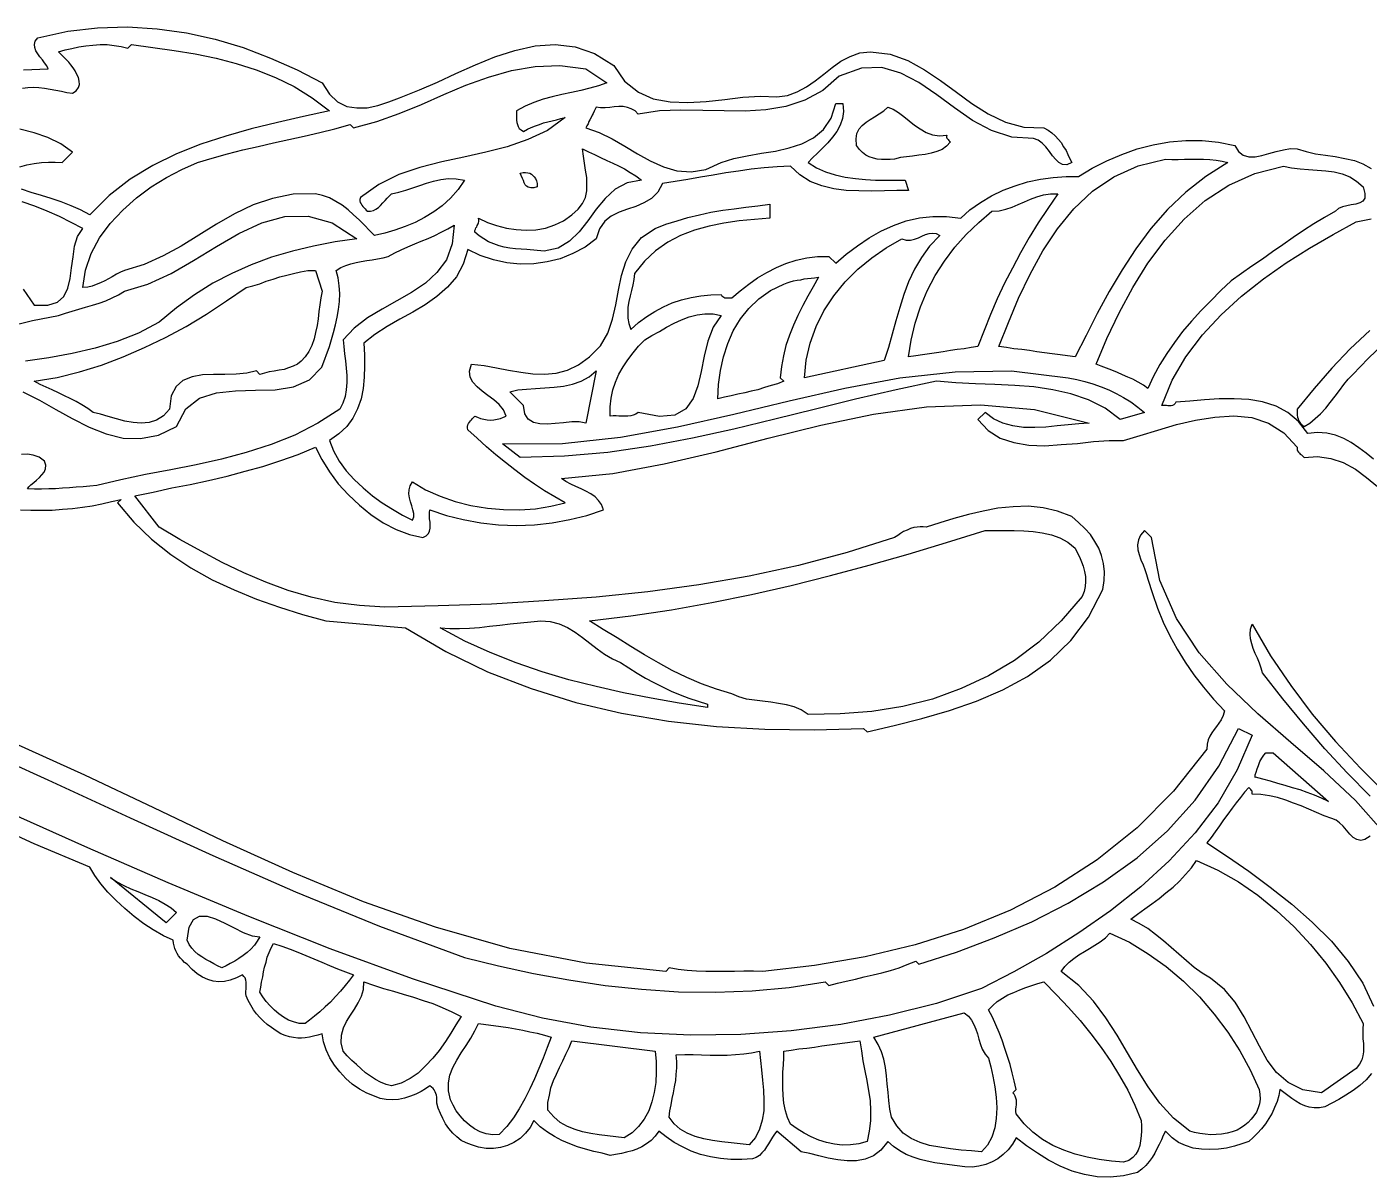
# Model space of a CAD drawing. Extents: x 0.1 to 18.9, y 0.1 to 12.9.
# Drawn here: x 10.81 to 16.11, y 0.16 to 4.7 of the extents above; entities that cross this region are included whole.
import ezdxf

# ---------------------------------------------------------------- set-up
doc = ezdxf.new("R2010")
doc.units = 0
doc.layers.add('1', color=7, linetype='Continuous')

msp = doc.modelspace()

# ---------------------------------------------------------------- linework, layer by layer
for points in [[(10.793, 4.531), (10.89, 4.534), (10.884, 4.546), (10.876, 4.558), (10.867, 4.57), (10.857, 4.582), (10.849, 4.593), (10.841, 4.605), (10.837, 4.618), (10.836, 4.63), (10.839, 4.643), (10.849, 4.657), (10.967, 4.683), (11.085, 4.696), (11.203, 4.7), (11.32, 4.692), (11.436, 4.676), (11.549, 4.651), (11.66, 4.618), (11.768, 4.577), (11.873, 4.531), (11.972, 4.479), (12, 4.434), (12.032, 4.404), (12.069, 4.386), (12.108, 4.38), (12.149, 4.381), (12.192, 4.39), (12.235, 4.404), (12.277, 4.42), (12.317, 4.436), (12.356, 4.452), (12.427, 4.482), (12.5, 4.516), (12.577, 4.55), (12.654, 4.582), (12.733, 4.607), (12.812, 4.625), (12.892, 4.63), (12.97, 4.621), (13.047, 4.595), (13.123, 4.547), (13.166, 4.485), (13.22, 4.442), (13.279, 4.416), (13.346, 4.404), (13.416, 4.401), (13.488, 4.405), (13.561, 4.413), (13.633, 4.422), (13.702, 4.426), (13.767, 4.424), (13.809, 4.429), (13.847, 4.443), (13.884, 4.463), (13.918, 4.487), (13.952, 4.513), (13.985, 4.54), (14.019, 4.564), (14.056, 4.583), (14.095, 4.597), (14.136, 4.602), (14.214, 4.592), (14.284, 4.567), (14.35, 4.531), (14.413, 4.488), (14.476, 4.442), (14.537, 4.398), (14.601, 4.357), (14.669, 4.324), (14.742, 4.304), (14.821, 4.301), (14.838, 4.292), (14.853, 4.282), (14.866, 4.27), (14.879, 4.256), (14.889, 4.243), (14.899, 4.227), (14.909, 4.212), (14.916, 4.196), (14.924, 4.179), (14.931, 4.164), (14.912, 4.156), (14.895, 4.157), (14.88, 4.164), (14.868, 4.176), (14.855, 4.191), (14.843, 4.208), (14.829, 4.226), (14.815, 4.241), (14.799, 4.253), (14.78, 4.26), (14.694, 4.264), (14.614, 4.291), (14.54, 4.331), (14.468, 4.38), (14.398, 4.432), (14.328, 4.48), (14.256, 4.517), (14.181, 4.539), (14.101, 4.537), (14.013, 4.506), (13.948, 4.449), (13.877, 4.41), (13.803, 4.385), (13.724, 4.372), (13.642, 4.367), (13.559, 4.368), (13.474, 4.37), (13.388, 4.371), (13.303, 4.368), (13.219, 4.356), (13.207, 4.369), (13.192, 4.377), (13.177, 4.382), (13.16, 4.385), (13.143, 4.385), (13.125, 4.384), (13.107, 4.382), (13.089, 4.381), (13.071, 4.381), (13.054, 4.383), (13.05, 4.375), (13.046, 4.367), (13.042, 4.358), (13.038, 4.351), (13.034, 4.342), (13.029, 4.333), (13.025, 4.326), (13.022, 4.317), (13.017, 4.309), (13.013, 4.301), (13.065, 4.283), (13.117, 4.258), (13.167, 4.229), (13.217, 4.199), (13.267, 4.171), (13.319, 4.148), (13.372, 4.132), (13.428, 4.128), (13.486, 4.137), (13.547, 4.164), (13.597, 4.18), (13.65, 4.191), (13.706, 4.201), (13.761, 4.21), (13.815, 4.222), (13.866, 4.238), (13.912, 4.262), (13.951, 4.295), (13.981, 4.339), (14, 4.397), (14.027, 4.397), (14.03, 4.366), (14.026, 4.338), (14.017, 4.312), (14.004, 4.287), (13.987, 4.264), (13.968, 4.242), (13.947, 4.221), (13.927, 4.202), (13.907, 4.183), (13.89, 4.164), (13.923, 4.144), (13.959, 4.128), (13.997, 4.116), (14.036, 4.107), (14.077, 4.101), (14.117, 4.097), (14.157, 4.095), (14.197, 4.095), (14.236, 4.095), (14.273, 4.095), (14.287, 4.054), (14.241, 4.054), (14.192, 4.053), (14.142, 4.052), (14.091, 4.053), (14.041, 4.054), (13.992, 4.061), (13.944, 4.072), (13.899, 4.09), (13.858, 4.116), (13.821, 4.15), (13.768, 4.148), (13.717, 4.144), (13.666, 4.138), (13.615, 4.131), (13.565, 4.124), (13.515, 4.115), (13.465, 4.107), (13.415, 4.097), (13.365, 4.089), (13.315, 4.082), (13.297, 4.047), (13.272, 4.022), (13.242, 4.005), (13.21, 3.991), (13.177, 3.98), (13.144, 3.969), (13.113, 3.953), (13.088, 3.933), (13.067, 3.903), (13.054, 3.863), (13.01, 3.831), (12.962, 3.805), (12.911, 3.785), (12.86, 3.772), (12.807, 3.765), (12.754, 3.764), (12.701, 3.769), (12.648, 3.78), (12.596, 3.797), (12.547, 3.821), (12.529, 3.763), (12.502, 3.714), (12.467, 3.672), (12.425, 3.636), (12.378, 3.603), (12.329, 3.574), (12.278, 3.546), (12.228, 3.517), (12.18, 3.486), (12.136, 3.452), (12.139, 3.406), (12.139, 3.361), (12.137, 3.317), (12.133, 3.273), (12.125, 3.232), (12.111, 3.193), (12.093, 3.156), (12.069, 3.123), (12.038, 3.094), (12, 3.068), (12.017, 3.026), (12.039, 2.986), (12.066, 2.948), (12.098, 2.913), (12.133, 2.88), (12.171, 2.849), (12.209, 2.821), (12.25, 2.796), (12.289, 2.773), (12.328, 2.753), (12.333, 2.766), (12.333, 2.779), (12.33, 2.794), (12.326, 2.809), (12.321, 2.825), (12.316, 2.841), (12.314, 2.857), (12.315, 2.873), (12.319, 2.888), (12.328, 2.904), (12.38, 2.873), (12.437, 2.848), (12.497, 2.827), (12.559, 2.811), (12.624, 2.801), (12.687, 2.795), (12.751, 2.794), (12.814, 2.798), (12.874, 2.808), (12.931, 2.821), (12.89, 2.845), (12.85, 2.869), (12.81, 2.895), (12.772, 2.922), (12.733, 2.951), (12.696, 2.98), (12.658, 3.011), (12.62, 3.042), (12.583, 3.076), (12.547, 3.109), (12.546, 3.117), (12.546, 3.123), (12.547, 3.129), (12.549, 3.135), (12.553, 3.14), (12.557, 3.145), (12.561, 3.149), (12.565, 3.154), (12.571, 3.159), (12.575, 3.164), (12.585, 3.159), (12.597, 3.154), (12.61, 3.151), (12.623, 3.149), (12.636, 3.148), (12.65, 3.149), (12.663, 3.151), (12.676, 3.154), (12.688, 3.159), (12.698, 3.164), (12.687, 3.189), (12.67, 3.21), (12.649, 3.228), (12.626, 3.245), (12.603, 3.262), (12.583, 3.279), (12.566, 3.297), (12.556, 3.318), (12.553, 3.341), (12.561, 3.369), (12.611, 3.363), (12.66, 3.354), (12.708, 3.345), (12.756, 3.337), (12.803, 3.331), (12.85, 3.329), (12.895, 3.333), (12.94, 3.345), (12.984, 3.366), (13.027, 3.397), (13.07, 3.441), (13.099, 3.491), (13.118, 3.546), (13.131, 3.603), (13.142, 3.661), (13.154, 3.719), (13.171, 3.773), (13.196, 3.823), (13.233, 3.868), (13.287, 3.904), (13.329, 3.921), (13.373, 3.935), (13.416, 3.948), (13.461, 3.958), (13.506, 3.968), (13.553, 3.976), (13.599, 3.982), (13.645, 3.988), (13.692, 3.994), (13.739, 4), (13.739, 3.945), (13.678, 3.94), (13.618, 3.934), (13.558, 3.925), (13.499, 3.913), (13.442, 3.898), (13.387, 3.876), (13.336, 3.85), (13.288, 3.816), (13.244, 3.775), (13.205, 3.726), (13.202, 3.703), (13.198, 3.682), (13.193, 3.66), (13.188, 3.638), (13.183, 3.616), (13.179, 3.594), (13.178, 3.572), (13.178, 3.55), (13.183, 3.529), (13.191, 3.506), (13.221, 3.533), (13.253, 3.557), (13.285, 3.577), (13.319, 3.595), (13.354, 3.611), (13.391, 3.623), (13.428, 3.632), (13.467, 3.639), (13.506, 3.642), (13.547, 3.643), (13.55, 3.639), (13.553, 3.636), (13.557, 3.633), (13.561, 3.631), (13.565, 3.63), (13.571, 3.63), (13.577, 3.63), (13.583, 3.63), (13.589, 3.63), (13.622, 3.658), (13.656, 3.685), (13.691, 3.709), (13.727, 3.731), (13.765, 3.75), (13.803, 3.766), (13.843, 3.779), (13.885, 3.788), (13.928, 3.793), (13.972, 3.794), (14, 3.767), (14.041, 3.803), (14.085, 3.836), (14.131, 3.867), (14.178, 3.893), (14.227, 3.916), (14.278, 3.934), (14.33, 3.946), (14.383, 3.952), (14.437, 3.952), (14.493, 3.945), (14.529, 3.978), (14.571, 4.007), (14.614, 4.033), (14.66, 4.055), (14.708, 4.073), (14.757, 4.088), (14.808, 4.099), (14.858, 4.106), (14.909, 4.109), (14.958, 4.109), (15.012, 4.142), (15.07, 4.171), (15.129, 4.196), (15.19, 4.218), (15.253, 4.234), (15.317, 4.246), (15.381, 4.252), (15.446, 4.252), (15.511, 4.245), (15.575, 4.232), (15.589, 4.208), (15.608, 4.193), (15.63, 4.187), (15.655, 4.187), (15.682, 4.192), (15.71, 4.2), (15.738, 4.208), (15.767, 4.215), (15.795, 4.22), (15.821, 4.219), (15.857, 4.208), (15.894, 4.199), (15.933, 4.193), (15.971, 4.188), (16.01, 4.181), (16.047, 4.172), (16.081, 4.159), (16.113, 4.141)], [(14.438, 4.273), (14.437, 4.269), (14.437, 4.265), (14.438, 4.261), (14.44, 4.258), (14.443, 4.255), (14.446, 4.252), (14.449, 4.249), (14.452, 4.246), (14.437, 4.229), (14.419, 4.216), (14.398, 4.208), (14.376, 4.201), (14.353, 4.196), (14.328, 4.193), (14.303, 4.19), (14.279, 4.187), (14.255, 4.184), (14.232, 4.178), (14.214, 4.177), (14.197, 4.177), (14.18, 4.177), (14.163, 4.178), (14.148, 4.182), (14.132, 4.187), (14.118, 4.194), (14.105, 4.204), (14.093, 4.216), (14.082, 4.232), (14.08, 4.258), (14.083, 4.279), (14.092, 4.297), (14.104, 4.311), (14.119, 4.324), (14.135, 4.335), (14.153, 4.345), (14.171, 4.357), (14.189, 4.369), (14.205, 4.383), (14.226, 4.375), (14.247, 4.362), (14.268, 4.346), (14.289, 4.329), (14.31, 4.312), (14.333, 4.297), (14.356, 4.283), (14.381, 4.274), (14.409, 4.27), (14.438, 4.273)], [(10.791, 3.665), (10.835, 3.602), (10.889, 3.601), (10.927, 3.613), (10.952, 3.636), (10.968, 3.668), (10.977, 3.707), (10.982, 3.749), (10.988, 3.792), (10.994, 3.834), (11.006, 3.872), (11.027, 3.904), (10.981, 3.928), (10.934, 3.952), (10.886, 3.973), (10.837, 3.992), (10.787, 4.009)], [(16.109, 1.664), (16.019, 1.756), (15.931, 1.851), (15.846, 1.949), (15.764, 2.048), (15.684, 2.15), (15.679, 2.169), (15.672, 2.189), (15.665, 2.208), (15.656, 2.227), (15.648, 2.246), (15.642, 2.265), (15.637, 2.285), (15.636, 2.303), (15.637, 2.323), (15.643, 2.342), (15.716, 2.218), (15.796, 2.1), (15.881, 1.987), (15.973, 1.879), (16.071, 1.774), (16.171, 1.674)], [(16.109, 1.506), (16.089, 1.493), (16.072, 1.489), (16.057, 1.493), (16.042, 1.501), (16.029, 1.514), (16.016, 1.529), (16.003, 1.545), (15.989, 1.559), (15.975, 1.569), (15.958, 1.575), (15.928, 1.586), (15.898, 1.599), (15.867, 1.612), (15.837, 1.625), (15.807, 1.636), (15.776, 1.648), (15.744, 1.658), (15.712, 1.665), (15.678, 1.67), (15.643, 1.671), (15.644, 1.675), (15.644, 1.679), (15.643, 1.683), (15.641, 1.686), (15.638, 1.69), (15.636, 1.692), (15.632, 1.696), (15.63, 1.698), (15.613, 1.679), (15.597, 1.659), (15.58, 1.637), (15.564, 1.616), (15.547, 1.593), (15.531, 1.57), (15.515, 1.547), (15.498, 1.523), (15.482, 1.501), (15.465, 1.479), (15.546, 1.425), (15.63, 1.367), (15.715, 1.304), (15.8, 1.238), (15.881, 1.166), (15.957, 1.091), (16.023, 1.011), (16.08, 0.925), (16.123, 0.835)], [(16.115, 0.569), (16.094, 0.544), (16.069, 0.522), (16.042, 0.502), (16.014, 0.483), (15.986, 0.467), (15.958, 0.452), (15.931, 0.438), (15.909, 0.434), (15.888, 0.434), (15.869, 0.436), (15.851, 0.442), (15.833, 0.45), (15.816, 0.46), (15.8, 0.471), (15.785, 0.482), (15.768, 0.494), (15.753, 0.506), (15.749, 0.482), (15.742, 0.458), (15.732, 0.435), (15.722, 0.413), (15.71, 0.392), (15.696, 0.371), (15.681, 0.351), (15.665, 0.333), (15.648, 0.316), (15.63, 0.301), (15.603, 0.291), (15.574, 0.282), (15.542, 0.275), (15.51, 0.271), (15.476, 0.269), (15.443, 0.271), (15.411, 0.275), (15.38, 0.285), (15.353, 0.297), (15.328, 0.315), (15.301, 0.342), (15.292, 0.325), (15.285, 0.307), (15.276, 0.289), (15.267, 0.272), (15.259, 0.255), (15.249, 0.238), (15.237, 0.222), (15.224, 0.206), (15.208, 0.191), (15.191, 0.178), (15.136, 0.165), (15.083, 0.16), (15.031, 0.161), (14.982, 0.17), (14.933, 0.184), (14.886, 0.203), (14.839, 0.227), (14.796, 0.254), (14.753, 0.283), (14.712, 0.315), (14.697, 0.29), (14.68, 0.268), (14.661, 0.249), (14.64, 0.232), (14.617, 0.22), (14.592, 0.21), (14.565, 0.203), (14.538, 0.2), (14.509, 0.201), (14.479, 0.205), (14.449, 0.208), (14.419, 0.212), (14.39, 0.217), (14.361, 0.223), (14.333, 0.23), (14.305, 0.239), (14.278, 0.25), (14.252, 0.264), (14.228, 0.281), (14.205, 0.301), (14.178, 0.267), (14.148, 0.244), (14.116, 0.231), (14.081, 0.224), (14.045, 0.224), (14.007, 0.228), (13.97, 0.235), (13.933, 0.244), (13.897, 0.253), (13.863, 0.26), (13.767, 0.342), (13.758, 0.33), (13.75, 0.318), (13.742, 0.305), (13.734, 0.292), (13.726, 0.279), (13.718, 0.267), (13.708, 0.256), (13.698, 0.246), (13.685, 0.238), (13.671, 0.232), (13.628, 0.229), (13.585, 0.23), (13.544, 0.233), (13.505, 0.24), (13.466, 0.25), (13.429, 0.263), (13.394, 0.279), (13.361, 0.297), (13.33, 0.319), (13.301, 0.342), (13.286, 0.322), (13.27, 0.305), (13.252, 0.291), (13.234, 0.28), (13.214, 0.271), (13.195, 0.264), (13.173, 0.258), (13.153, 0.253), (13.13, 0.25), (13.109, 0.246), (13.077, 0.254), (13.044, 0.261), (13.011, 0.27), (12.98, 0.28), (12.949, 0.291), (12.918, 0.304), (12.889, 0.32), (12.861, 0.338), (12.833, 0.359), (12.808, 0.383), (12.793, 0.356), (12.774, 0.333), (12.753, 0.313), (12.729, 0.297), (12.703, 0.285), (12.676, 0.277), (12.648, 0.273), (12.619, 0.273), (12.589, 0.278), (12.561, 0.287), (12.54, 0.295), (12.521, 0.305), (12.503, 0.319), (12.487, 0.334), (12.472, 0.352), (12.459, 0.371), (12.448, 0.391), (12.439, 0.411), (12.43, 0.432), (12.424, 0.452), (12.425, 0.46), (12.425, 0.468), (12.424, 0.476), (12.423, 0.483), (12.421, 0.49), (12.418, 0.497), (12.414, 0.504), (12.41, 0.51), (12.404, 0.515), (12.397, 0.52), (12.38, 0.509), (12.362, 0.498), (12.341, 0.488), (12.32, 0.479), (12.297, 0.472), (12.273, 0.467), (12.25, 0.465), (12.225, 0.466), (12.201, 0.47), (12.178, 0.479), (12.148, 0.491), (12.119, 0.507), (12.09, 0.527), (12.065, 0.549), (12.041, 0.575), (12.02, 0.602), (12.002, 0.631), (11.988, 0.662), (11.977, 0.694), (11.972, 0.726), (11.954, 0.72), (11.937, 0.716), (11.921, 0.713), (11.905, 0.71), (11.89, 0.709), (11.875, 0.709), (11.858, 0.711), (11.843, 0.714), (11.826, 0.719), (11.808, 0.726), (11.79, 0.738), (11.772, 0.75), (11.755, 0.762), (11.74, 0.776), (11.726, 0.79), (11.713, 0.805), (11.7, 0.821), (11.69, 0.839), (11.679, 0.857), (11.671, 0.876), (11.67, 0.885), (11.67, 0.893), (11.671, 0.903), (11.672, 0.911), (11.672, 0.921), (11.672, 0.929), (11.67, 0.938), (11.667, 0.946), (11.663, 0.952), (11.657, 0.958), (11.633, 0.946), (11.609, 0.937), (11.586, 0.932), (11.564, 0.931), (11.541, 0.934), (11.52, 0.94), (11.499, 0.949), (11.478, 0.963), (11.458, 0.979), (11.438, 1), (11.428, 1.007), (11.42, 1.016), (11.412, 1.024), (11.405, 1.034), (11.399, 1.043), (11.394, 1.053), (11.39, 1.063), (11.387, 1.073), (11.385, 1.084), (11.383, 1.095), (11.345, 1.113), (11.305, 1.136), (11.267, 1.16), (11.229, 1.189), (11.192, 1.22), (11.158, 1.252), (11.126, 1.285), (11.098, 1.318), (11.074, 1.351), (11.054, 1.383), (10.834, 1.476), (10.616, 1.576)]]:
    msp.add_lwpolyline(points)
at = {"layer": '1'}
for points in [[(11.205, 4.616), (11.219, 4.63), (11.303, 4.619), (11.387, 4.607), (11.47, 4.594), (11.553, 4.577), (11.632, 4.556), (11.711, 4.531), (11.787, 4.5), (11.861, 4.464), (11.932, 4.42), (12, 4.369), (11.898, 4.346), (11.795, 4.322), (11.692, 4.297), (11.591, 4.269), (11.493, 4.237), (11.396, 4.199), (11.303, 4.153), (11.214, 4.099), (11.131, 4.035), (11.054, 3.958), (11.017, 3.978), (10.98, 3.994), (10.941, 4.009), (10.902, 4.022), (10.863, 4.034), (10.823, 4.046), (10.784, 4.059)], [(10.788, 4.458), (10.809, 4.461), (10.831, 4.462), (10.853, 4.461), (10.875, 4.458), (10.898, 4.454), (10.92, 4.45), (10.942, 4.446), (10.964, 4.441), (10.986, 4.438), (11, 4.448), (11.009, 4.46), (11.013, 4.473), (11.012, 4.486), (11.009, 4.5), (11.003, 4.512), (10.996, 4.526), (10.988, 4.538), (10.979, 4.55), (10.972, 4.561), (10.931, 4.602), (10.957, 4.609), (10.983, 4.615), (11.011, 4.621), (11.038, 4.625), (11.066, 4.628), (11.095, 4.63), (11.123, 4.63), (11.151, 4.627), (11.178, 4.623), (11.205, 4.616)], [(13.095, 4.479), (13.063, 4.467), (13.029, 4.458), (12.993, 4.449), (12.956, 4.441), (12.918, 4.433), (12.88, 4.424), (12.844, 4.414), (12.808, 4.402), (12.773, 4.387), (12.739, 4.369), (12.739, 4.36), (12.739, 4.351), (12.739, 4.341), (12.739, 4.332), (12.74, 4.323), (12.743, 4.315), (12.746, 4.307), (12.75, 4.299), (12.757, 4.293), (12.767, 4.287), (12.782, 4.296), (12.797, 4.303), (12.814, 4.309), (12.83, 4.315), (12.846, 4.321), (12.863, 4.325), (12.88, 4.329), (12.897, 4.333), (12.914, 4.338), (12.931, 4.342), (12.861, 4.291), (12.784, 4.255), (12.702, 4.226), (12.618, 4.205), (12.531, 4.186), (12.444, 4.167), (12.357, 4.145), (12.274, 4.117), (12.196, 4.078), (12.123, 4.027), (12.121, 4.019), (12.121, 4.013), (12.122, 4.007), (12.125, 4.001), (12.128, 3.996), (12.132, 3.991), (12.136, 3.987), (12.141, 3.982), (12.146, 3.977), (12.15, 3.972), (12.163, 3.972), (12.174, 3.975), (12.184, 3.98), (12.194, 3.987), (12.202, 3.995), (12.211, 4.005), (12.22, 4.014), (12.228, 4.024), (12.237, 4.033), (12.246, 4.041), (12.274, 4.047), (12.302, 4.055), (12.329, 4.065), (12.357, 4.074), (12.384, 4.083), (12.411, 4.091), (12.44, 4.097), (12.47, 4.101), (12.501, 4.1), (12.534, 4.095), (12.508, 4.058), (12.479, 4.024), (12.446, 3.994), (12.412, 3.97), (12.376, 3.947), (12.339, 3.928), (12.299, 3.912), (12.259, 3.898), (12.219, 3.886), (12.178, 3.876), (12.159, 3.896), (12.139, 3.917), (12.118, 3.938), (12.096, 3.958), (12.074, 3.978), (12.05, 3.996), (12.025, 4.011), (12, 4.025), (11.973, 4.035), (11.945, 4.041), (11.857, 4.04), (11.776, 4.023), (11.699, 3.997), (11.626, 3.962), (11.555, 3.921), (11.485, 3.878), (11.415, 3.835), (11.344, 3.796), (11.269, 3.762), (11.191, 3.739), (11.175, 3.732), (11.16, 3.724), (11.143, 3.714), (11.128, 3.706), (11.113, 3.697), (11.096, 3.69), (11.08, 3.683), (11.063, 3.677), (11.046, 3.672), (11.027, 3.671), (11.037, 3.74), (11.059, 3.805), (11.093, 3.867), (11.135, 3.924), (11.184, 3.977), (11.238, 4.025), (11.296, 4.068), (11.357, 4.106), (11.418, 4.137), (11.479, 4.164), (11.538, 4.182), (11.598, 4.199), (11.658, 4.214), (11.719, 4.228), (11.779, 4.242), (11.84, 4.255), (11.901, 4.269), (11.962, 4.283), (12.022, 4.298), (12.082, 4.315), (12.095, 4.301), (12.187, 4.326), (12.276, 4.358), (12.364, 4.394), (12.452, 4.433), (12.539, 4.47), (12.628, 4.502), (12.719, 4.528), (12.813, 4.543), (12.91, 4.547), (13.013, 4.534), (13.095, 4.479)], [(10.778, 4.148), (10.806, 4.155), (10.834, 4.161), (10.863, 4.165), (10.891, 4.166), (10.918, 4.166), (10.945, 4.164), (10.986, 4.205), (10.94, 4.238), (10.889, 4.263), (10.835, 4.282), (10.778, 4.296)], [(13.232, 4.095), (13.176, 4.084), (13.129, 4.059), (13.089, 4.023), (13.054, 3.98), (13.021, 3.934), (12.987, 3.891), (12.948, 3.854), (12.903, 3.827), (12.848, 3.815), (12.78, 3.821), (12.757, 3.822), (12.735, 3.824), (12.713, 3.827), (12.69, 3.831), (12.67, 3.836), (12.649, 3.844), (12.629, 3.852), (12.61, 3.863), (12.592, 3.875), (12.575, 3.89), (12.575, 3.896), (12.577, 3.902), (12.578, 3.907), (12.582, 3.911), (12.584, 3.916), (12.587, 3.922), (12.589, 3.927), (12.59, 3.932), (12.59, 3.938), (12.589, 3.945), (12.624, 3.928), (12.66, 3.916), (12.699, 3.906), (12.738, 3.9), (12.777, 3.898), (12.815, 3.899), (12.853, 3.906), (12.89, 3.918), (12.925, 3.935), (12.958, 3.958), (12.983, 3.98), (13, 4.003), (13.011, 4.027), (13.017, 4.053), (13.017, 4.079), (13.016, 4.106), (13.011, 4.134), (13.007, 4.162), (13.003, 4.19), (13, 4.219), (13.023, 4.207), (13.047, 4.196), (13.071, 4.184), (13.095, 4.173), (13.119, 4.162), (13.142, 4.151), (13.165, 4.139), (13.188, 4.125), (13.21, 4.112), (13.232, 4.095)], [(15.547, 4.164), (15.461, 4.11), (15.381, 4.047), (15.309, 3.979), (15.244, 3.904), (15.184, 3.824), (15.13, 3.741), (15.079, 3.655), (15.031, 3.569), (14.988, 3.482), (14.945, 3.397), (14.915, 3.401), (14.885, 3.405), (14.854, 3.409), (14.824, 3.413), (14.794, 3.417), (14.764, 3.422), (14.734, 3.426), (14.703, 3.429), (14.673, 3.434), (14.643, 3.438), (14.681, 3.533), (14.721, 3.629), (14.767, 3.724), (14.817, 3.816), (14.875, 3.903), (14.94, 3.982), (15.013, 4.051), (15.098, 4.108), (15.193, 4.151), (15.301, 4.178), (15.326, 4.177), (15.351, 4.177), (15.376, 4.178), (15.402, 4.178), (15.428, 4.178), (15.452, 4.178), (15.477, 4.177), (15.501, 4.174), (15.525, 4.17), (15.547, 4.164)], [(16.082, 4.068), (16.089, 4.042), (16.089, 4.024), (16.081, 4.012), (16.069, 4.005), (16.053, 4), (16.035, 3.997), (16.017, 3.994), (16, 3.99), (15.984, 3.983), (15.972, 3.972), (15.929, 3.948), (15.887, 3.922), (15.846, 3.896), (15.805, 3.869), (15.764, 3.84), (15.724, 3.812), (15.684, 3.783), (15.642, 3.755), (15.602, 3.726), (15.561, 3.698), (15.52, 3.659), (15.48, 3.619), (15.441, 3.579), (15.404, 3.539), (15.369, 3.497), (15.337, 3.454), (15.306, 3.411), (15.279, 3.367), (15.254, 3.321), (15.232, 3.273), (15.214, 3.286), (15.193, 3.297), (15.173, 3.309), (15.153, 3.318), (15.132, 3.327), (15.112, 3.336), (15.09, 3.345), (15.069, 3.353), (15.048, 3.361), (15.027, 3.369), (15.07, 3.47), (15.118, 3.571), (15.172, 3.671), (15.232, 3.767), (15.3, 3.858), (15.375, 3.941), (15.458, 4.015), (15.552, 4.075), (15.654, 4.121), (15.767, 4.15), (15.799, 4.143), (15.833, 4.14), (15.866, 4.137), (15.9, 4.135), (15.934, 4.132), (15.967, 4.128), (15.999, 4.12), (16.029, 4.108), (16.056, 4.091), (16.082, 4.068)], [(12.821, 4.082), (12.821, 4.068), (12.807, 4.065), (12.795, 4.065), (12.785, 4.067), (12.779, 4.071), (12.773, 4.077), (12.769, 4.084), (12.766, 4.093), (12.762, 4.102), (12.758, 4.113), (12.753, 4.123), (12.765, 4.125), (12.775, 4.125), (12.784, 4.124), (12.791, 4.122), (12.798, 4.119), (12.804, 4.113), (12.809, 4.108), (12.814, 4.101), (12.818, 4.092), (12.821, 4.082)], [(14.876, 4.041), (14.837, 3.983), (14.799, 3.926), (14.763, 3.868), (14.729, 3.808), (14.697, 3.748), (14.666, 3.688), (14.637, 3.626), (14.61, 3.565), (14.585, 3.501), (14.561, 3.438), (14.534, 3.434), (14.506, 3.429), (14.479, 3.426), (14.452, 3.422), (14.424, 3.417), (14.397, 3.413), (14.369, 3.409), (14.342, 3.405), (14.315, 3.401), (14.287, 3.397), (14.297, 3.464), (14.313, 3.53), (14.334, 3.595), (14.361, 3.658), (14.392, 3.718), (14.429, 3.775), (14.47, 3.83), (14.515, 3.88), (14.564, 3.928), (14.616, 3.972), (14.644, 3.974), (14.671, 3.98), (14.696, 3.988), (14.72, 3.999), (14.745, 4.01), (14.769, 4.02), (14.794, 4.029), (14.82, 4.037), (14.847, 4.041), (14.876, 4.041)], [(10.726, 3.516), (10.828, 3.541), (10.931, 3.561), (10.958, 3.57), (10.984, 3.578), (11.011, 3.586), (11.037, 3.594), (11.065, 3.601), (11.091, 3.61), (11.117, 3.619), (11.142, 3.63), (11.167, 3.642), (11.191, 3.657), (11.284, 3.684), (11.375, 3.726), (11.464, 3.778), (11.554, 3.833), (11.643, 3.884), (11.733, 3.926), (11.824, 3.951), (11.917, 3.953), (12.011, 3.926), (12.109, 3.863)], [(16.122, 2.994), (16.094, 3.017), (16.065, 3.039), (16.035, 3.059), (16.005, 3.075), (15.973, 3.088), (15.938, 3.096), (15.902, 3.099), (15.863, 3.095), (15.827, 3.142), (15.785, 3.178), (15.738, 3.203), (15.685, 3.22), (15.63, 3.229), (15.572, 3.232), (15.513, 3.232), (15.455, 3.228), (15.398, 3.223), (15.342, 3.219), (15.339, 3.213), (15.334, 3.208), (15.329, 3.206), (15.324, 3.204), (15.318, 3.204), (15.311, 3.204), (15.305, 3.205), (15.299, 3.206), (15.293, 3.206), (15.287, 3.205), (15.328, 3.305), (15.382, 3.398), (15.447, 3.485), (15.521, 3.564), (15.601, 3.637), (15.688, 3.705), (15.778, 3.768), (15.87, 3.827), (15.963, 3.88), (16.054, 3.931), (16.113, 3.942)], [(10.79, 3.26), (10.855, 3.226), (10.92, 3.19), (10.985, 3.154), (11.052, 3.12), (11.119, 3.094), (11.186, 3.077), (11.255, 3.075), (11.326, 3.089), (11.397, 3.123), (11.434, 3.193), (11.488, 3.235), (11.555, 3.256), (11.63, 3.264), (11.708, 3.266), (11.786, 3.268), (11.859, 3.279), (11.922, 3.307), (11.97, 3.357), (12, 3.438), (12.008, 3.466), (12.017, 3.494), (12.024, 3.524), (12.031, 3.554), (12.036, 3.585), (12.04, 3.616), (12.041, 3.648), (12.039, 3.678), (12.035, 3.709), (12.027, 3.739), (12.046, 3.75), (12.065, 3.758), (12.085, 3.765), (12.106, 3.77), (12.126, 3.774), (12.148, 3.778), (12.169, 3.781), (12.19, 3.785), (12.212, 3.789), (12.232, 3.794), (12.258, 3.808), (12.284, 3.82), (12.31, 3.832), (12.337, 3.843), (12.363, 3.854), (12.39, 3.865), (12.416, 3.877), (12.442, 3.89), (12.468, 3.903), (12.493, 3.917), (12.485, 3.843), (12.462, 3.781), (12.425, 3.731), (12.379, 3.689), (12.325, 3.652), (12.267, 3.619), (12.208, 3.586), (12.15, 3.551), (12.098, 3.511), (12.054, 3.465), (12.057, 3.439), (12.06, 3.41), (12.064, 3.382), (12.066, 3.353), (12.069, 3.324), (12.069, 3.296), (12.067, 3.267), (12.062, 3.241), (12.053, 3.215), (12.041, 3.191), (11.955, 3.136), (11.864, 3.089), (11.77, 3.052), (11.672, 3.02), (11.574, 2.994), (11.474, 2.972), (11.374, 2.952), (11.274, 2.933), (11.177, 2.912), (11.082, 2.89), (11.055, 2.887), (11.028, 2.885), (11.001, 2.883), (10.974, 2.88), (10.946, 2.879), (10.919, 2.877), (10.892, 2.876), (10.864, 2.875), (10.836, 2.875), (10.808, 2.876), (10.814, 2.885), (10.822, 2.893), (10.833, 2.902), (10.844, 2.911), (10.855, 2.921), (10.865, 2.932), (10.874, 2.943), (10.879, 2.956), (10.88, 2.97), (10.876, 2.986), (10.854, 3.001), (10.831, 3.01), (10.808, 3.013), (10.784, 3.012)], [(14.41, 3.876), (14.37, 3.834), (14.338, 3.79), (14.31, 3.743), (14.287, 3.694), (14.268, 3.643), (14.252, 3.592), (14.237, 3.54), (14.222, 3.487), (14.208, 3.434), (14.191, 3.383), (13.876, 3.315), (13.882, 3.384), (13.898, 3.452), (13.922, 3.517), (13.953, 3.579), (13.992, 3.638), (14.036, 3.693), (14.087, 3.744), (14.142, 3.789), (14.199, 3.828), (14.26, 3.863), (14.278, 3.858), (14.295, 3.858), (14.31, 3.862), (14.326, 3.867), (14.339, 3.874), (14.354, 3.88), (14.368, 3.885), (14.381, 3.886), (14.396, 3.884), (14.41, 3.876)], [(12.109, 3.863), (12.023, 3.851), (11.937, 3.835), (11.854, 3.815), (11.772, 3.791), (11.692, 3.761), (11.615, 3.727), (11.54, 3.688), (11.467, 3.642), (11.396, 3.591), (11.328, 3.534), (11.247, 3.491), (11.162, 3.458), (11.075, 3.432), (10.984, 3.411), (10.892, 3.394), (10.8, 3.38)], [(11.972, 3.657), (11.967, 3.63), (11.963, 3.603), (11.959, 3.576), (11.956, 3.548), (11.952, 3.521), (11.946, 3.494), (11.94, 3.469), (11.931, 3.443), (11.919, 3.419), (11.904, 3.397), (11.889, 3.381), (11.874, 3.369), (11.857, 3.361), (11.839, 3.354), (11.821, 3.348), (11.802, 3.345), (11.782, 3.341), (11.763, 3.338), (11.744, 3.333), (11.726, 3.328), (11.712, 3.342), (11.674, 3.333), (11.632, 3.329), (11.587, 3.328), (11.542, 3.328), (11.499, 3.326), (11.458, 3.319), (11.422, 3.304), (11.395, 3.28), (11.376, 3.244), (11.369, 3.191), (11.345, 3.165), (11.318, 3.148), (11.288, 3.138), (11.257, 3.136), (11.225, 3.138), (11.192, 3.144), (11.16, 3.153), (11.127, 3.162), (11.096, 3.171), (11.068, 3.178), (11.046, 3.194), (11.023, 3.208), (11, 3.221), (10.977, 3.233), (10.954, 3.244), (10.93, 3.255), (10.906, 3.267), (10.882, 3.278), (10.858, 3.289), (10.835, 3.301), (10.925, 3.316), (11.013, 3.338), (11.1, 3.365), (11.186, 3.397), (11.27, 3.434), (11.353, 3.474), (11.435, 3.518), (11.515, 3.566), (11.594, 3.618), (11.671, 3.671), (11.698, 3.678), (11.725, 3.686), (11.751, 3.696), (11.778, 3.704), (11.804, 3.713), (11.832, 3.72), (11.859, 3.727), (11.886, 3.733), (11.915, 3.738), (11.945, 3.739), (11.972, 3.657)], [(13.931, 3.712), (13.91, 3.674), (13.889, 3.637), (13.869, 3.6), (13.85, 3.561), (13.833, 3.523), (13.817, 3.483), (13.803, 3.443), (13.793, 3.402), (13.785, 3.359), (13.78, 3.315), (13.794, 3.301), (13.769, 3.291), (13.744, 3.284), (13.718, 3.276), (13.692, 3.268), (13.666, 3.262), (13.64, 3.255), (13.613, 3.25), (13.587, 3.244), (13.56, 3.238), (13.534, 3.232), (13.537, 3.288), (13.544, 3.344), (13.556, 3.398), (13.573, 3.45), (13.595, 3.5), (13.623, 3.547), (13.656, 3.589), (13.696, 3.627), (13.742, 3.659), (13.794, 3.684), (13.807, 3.69), (13.82, 3.694), (13.833, 3.697), (13.847, 3.7), (13.861, 3.702), (13.875, 3.705), (13.888, 3.707), (13.903, 3.708), (13.916, 3.71), (13.931, 3.712)], [(13.547, 3.561), (13.515, 3.515), (13.494, 3.459), (13.48, 3.4), (13.468, 3.34), (13.455, 3.283), (13.436, 3.233), (13.407, 3.193), (13.364, 3.168), (13.303, 3.162), (13.219, 3.178), (13.21, 3.172), (13.2, 3.167), (13.19, 3.165), (13.178, 3.163), (13.167, 3.163), (13.155, 3.163), (13.143, 3.164), (13.132, 3.165), (13.12, 3.165), (13.109, 3.164), (13.109, 3.2), (13.113, 3.234), (13.119, 3.267), (13.13, 3.298), (13.143, 3.329), (13.16, 3.358), (13.178, 3.386), (13.199, 3.413), (13.221, 3.44), (13.246, 3.465), (13.273, 3.482), (13.303, 3.498), (13.331, 3.515), (13.361, 3.53), (13.391, 3.544), (13.421, 3.555), (13.452, 3.564), (13.483, 3.568), (13.515, 3.567), (13.547, 3.561)], [(16.108, 3.502), (16.031, 3.429), (15.958, 3.353), (15.888, 3.273), (15.821, 3.191), (15.821, 3.183), (15.821, 3.175), (15.821, 3.167), (15.822, 3.16), (15.825, 3.153), (15.827, 3.146), (15.832, 3.139), (15.836, 3.133), (15.842, 3.128), (15.849, 3.123), (15.871, 3.136), (15.892, 3.154), (15.913, 3.173), (15.934, 3.195), (15.952, 3.218), (15.971, 3.242), (15.989, 3.265), (16.006, 3.288), (16.023, 3.309), (16.041, 3.328), (16.101, 3.391), (16.165, 3.451)], [(15.219, 3.178), (15.123, 3.15), (15.063, 3.195), (14.998, 3.228), (14.928, 3.252), (14.857, 3.268), (14.782, 3.279), (14.706, 3.285), (14.628, 3.288), (14.551, 3.291), (14.473, 3.295), (14.397, 3.301), (14.238, 3.268), (14.078, 3.231), (13.919, 3.191), (13.759, 3.151), (13.597, 3.112), (13.434, 3.076), (13.268, 3.045), (13.1, 3.02), (12.928, 3.005), (12.753, 3), (12.684, 3.054), (12.92, 3.056), (13.15, 3.08), (13.375, 3.121), (13.597, 3.171), (13.816, 3.224), (14.035, 3.274), (14.253, 3.315), (14.471, 3.339), (14.693, 3.342), (14.917, 3.315), (14.951, 3.308), (14.983, 3.3), (15.015, 3.291), (15.047, 3.279), (15.077, 3.267), (15.107, 3.253), (15.136, 3.237), (15.165, 3.22), (15.192, 3.199), (15.219, 3.178)], [(13.013, 3.136), (12.987, 3.141), (12.957, 3.141), (12.924, 3.137), (12.892, 3.134), (12.861, 3.132), (12.831, 3.133), (12.806, 3.139), (12.785, 3.152), (12.772, 3.173), (12.767, 3.205), (12.712, 3.26), (12.744, 3.267), (12.778, 3.27), (12.814, 3.273), (12.851, 3.275), (12.888, 3.278), (12.925, 3.282), (12.96, 3.29), (12.994, 3.302), (13.026, 3.319), (13.054, 3.342), (13.013, 3.136)], [(10.78, 2.794), (10.822, 2.792), (10.864, 2.792), (10.905, 2.793), (10.946, 2.796), (10.986, 2.799), (11.025, 2.804), (11.064, 2.809), (11.102, 2.817), (11.14, 2.826), (11.178, 2.835), (11.164, 2.821), (11.228, 2.745), (11.298, 2.678), (11.374, 2.618), (11.453, 2.565), (11.537, 2.518), (11.624, 2.478), (11.713, 2.441), (11.803, 2.41), (11.894, 2.381), (11.986, 2.356), (12.301, 2.328), (12.46, 2.234), (12.625, 2.154), (12.797, 2.088), (12.973, 2.033), (13.154, 1.991), (13.339, 1.96), (13.528, 1.939), (13.72, 1.928), (13.914, 1.925), (14.109, 1.931), (14.123, 1.917), (14.23, 1.943), (14.339, 1.97), (14.448, 2.002), (14.555, 2.038), (14.659, 2.083), (14.756, 2.136), (14.847, 2.201), (14.928, 2.278), (14.998, 2.37), (15.054, 2.479), (15.059, 2.515), (15.06, 2.549), (15.056, 2.582), (15.049, 2.613), (15.038, 2.642), (15.023, 2.669), (15.005, 2.696), (14.983, 2.72), (14.958, 2.744), (14.931, 2.767), (14.875, 2.789), (14.818, 2.802), (14.759, 2.808), (14.7, 2.806), (14.64, 2.8), (14.581, 2.789), (14.523, 2.775), (14.465, 2.76), (14.41, 2.743), (14.356, 2.726), (14.345, 2.727), (14.333, 2.727), (14.321, 2.726), (14.308, 2.724), (14.294, 2.72), (14.281, 2.714), (14.267, 2.708), (14.255, 2.701), (14.244, 2.693), (14.232, 2.684), (14.044, 2.625), (13.852, 2.574), (13.657, 2.532), (13.459, 2.498), (13.258, 2.47), (13.053, 2.449), (12.848, 2.434), (12.64, 2.422), (12.43, 2.415), (12.219, 2.41), (12.119, 2.416), (12.022, 2.428), (11.928, 2.449), (11.838, 2.476), (11.749, 2.508), (11.662, 2.545), (11.577, 2.586), (11.494, 2.63), (11.41, 2.677), (11.328, 2.726), (11.232, 2.849), (11.305, 2.864), (11.378, 2.88), (11.451, 2.894), (11.523, 2.91), (11.596, 2.927), (11.667, 2.946), (11.738, 2.965), (11.809, 2.988), (11.877, 3.012), (11.945, 3.041), (11.97, 2.992), (12, 2.944), (12.035, 2.897), (12.075, 2.853), (12.119, 2.812), (12.164, 2.775), (12.213, 2.743), (12.264, 2.716), (12.316, 2.696), (12.369, 2.684), (12.382, 2.691), (12.391, 2.7), (12.396, 2.71), (12.398, 2.721), (12.398, 2.732), (12.398, 2.745), (12.396, 2.758), (12.395, 2.77), (12.395, 2.783), (12.397, 2.794), (12.462, 2.772), (12.529, 2.755), (12.598, 2.743), (12.668, 2.735), (12.739, 2.732), (12.81, 2.735), (12.88, 2.743), (12.95, 2.755), (13.017, 2.772), (13.082, 2.794), (13.074, 2.815), (13.063, 2.831), (13.049, 2.845), (13.032, 2.857), (13.013, 2.867), (12.994, 2.876), (12.973, 2.886), (12.953, 2.895), (12.934, 2.905), (12.917, 2.917), (13.119, 2.937), (13.322, 2.975), (13.527, 3.023), (13.732, 3.077), (13.94, 3.128), (14.148, 3.171), (14.358, 3.2), (14.571, 3.208), (14.784, 3.19), (15, 3.136), (14.959, 3.133), (14.917, 3.129), (14.874, 3.125), (14.829, 3.12), (14.785, 3.119), (14.741, 3.119), (14.698, 3.125), (14.659, 3.136), (14.622, 3.153), (14.589, 3.178), (14.561, 3.15), (14.601, 3.107), (14.649, 3.077), (14.703, 3.059), (14.762, 3.049), (14.825, 3.047), (14.889, 3.051), (14.954, 3.056), (15.017, 3.063), (15.079, 3.067), (15.136, 3.068), (15.201, 3.087), (15.271, 3.108), (15.345, 3.13), (15.42, 3.148), (15.496, 3.16), (15.571, 3.165), (15.642, 3.158), (15.708, 3.136), (15.769, 3.098), (15.821, 3.041), (15.821, 3.035), (15.821, 3.03), (15.823, 3.026), (15.827, 3.022), (15.83, 3.017), (15.833, 3.014), (15.838, 3.011), (15.842, 3.007), (15.845, 3.004), (15.849, 3), (15.902, 3.004), (15.954, 2.997), (16.003, 2.98), (16.051, 2.954), (16.095, 2.922), (16.138, 2.886)], [(16.164, 1.52), (16.051, 1.646), (15.926, 1.763), (15.796, 1.876), (15.666, 1.989), (15.544, 2.106), (15.434, 2.23), (15.345, 2.365), (15.279, 2.515), (15.246, 2.684), (15.219, 2.712), (15.203, 2.694), (15.195, 2.675), (15.191, 2.656), (15.192, 2.636), (15.197, 2.617), (15.204, 2.597), (15.213, 2.577), (15.22, 2.558), (15.227, 2.539), (15.232, 2.52), (15.25, 2.463), (15.27, 2.406), (15.292, 2.351), (15.319, 2.297), (15.347, 2.244), (15.379, 2.193), (15.413, 2.143), (15.451, 2.094), (15.491, 2.046), (15.534, 2), (15.529, 1.982), (15.521, 1.965), (15.512, 1.952), (15.503, 1.939), (15.494, 1.927), (15.484, 1.914), (15.476, 1.901), (15.47, 1.886), (15.466, 1.869), (15.465, 1.849), (15.333, 1.684), (15.189, 1.539), (15.032, 1.413), (14.865, 1.304), (14.689, 1.214), (14.504, 1.137), (14.313, 1.077), (14.116, 1.029), (13.916, 0.995), (13.712, 0.972), (13.675, 0.973), (13.637, 0.973), (13.6, 0.972), (13.561, 0.971), (13.523, 0.971), (13.486, 0.971), (13.449, 0.973), (13.413, 0.976), (13.377, 0.98), (13.342, 0.986), (13.328, 0.972), (13.014, 1.004), (12.712, 1.063), (12.419, 1.146), (12.135, 1.247), (11.856, 1.363), (11.58, 1.488), (11.307, 1.617), (11.034, 1.746), (10.758, 1.871)], [(14.945, 2.643), (14.953, 2.626), (14.962, 2.608), (14.97, 2.589), (14.976, 2.571), (14.982, 2.551), (14.985, 2.531), (14.986, 2.511), (14.984, 2.491), (14.98, 2.471), (14.972, 2.452), (14.89, 2.356), (14.801, 2.272), (14.705, 2.199), (14.602, 2.138), (14.494, 2.088), (14.381, 2.047), (14.264, 2.018), (14.142, 1.998), (14.017, 1.988), (13.89, 1.986), (13.863, 2.004), (13.835, 2.016), (13.805, 2.024), (13.774, 2.03), (13.743, 2.035), (13.71, 2.038), (13.678, 2.042), (13.647, 2.047), (13.617, 2.056), (13.589, 2.068), (13.528, 2.086), (13.469, 2.107), (13.411, 2.132), (13.354, 2.16), (13.299, 2.19), (13.244, 2.222), (13.19, 2.255), (13.136, 2.288), (13.081, 2.322), (13.027, 2.356), (13.19, 2.375), (13.351, 2.399), (13.51, 2.428), (13.667, 2.46), (13.824, 2.495), (13.979, 2.534), (14.132, 2.575), (14.285, 2.619), (14.437, 2.665), (14.589, 2.712), (14.627, 2.712), (14.666, 2.712), (14.704, 2.712), (14.742, 2.711), (14.779, 2.708), (14.815, 2.703), (14.851, 2.695), (14.884, 2.683), (14.916, 2.666), (14.945, 2.643)], [(13.15, 2.191), (13.183, 2.17), (13.215, 2.149), (13.248, 2.13), (13.281, 2.112), (13.315, 2.095), (13.35, 2.078), (13.385, 2.064), (13.42, 2.05), (13.456, 2.038), (13.493, 2.027), (13.493, 2.013), (13.381, 2.031), (13.271, 2.05), (13.161, 2.071), (13.053, 2.096), (12.946, 2.123), (12.84, 2.154), (12.737, 2.19), (12.635, 2.231), (12.535, 2.276), (12.438, 2.328), (12.476, 2.326), (12.514, 2.326), (12.553, 2.327), (12.593, 2.33), (12.633, 2.334), (12.673, 2.339), (12.714, 2.344), (12.755, 2.348), (12.795, 2.352), (12.835, 2.356), (12.872, 2.353), (12.907, 2.344), (12.94, 2.329), (12.97, 2.311), (13, 2.29), (13.029, 2.267), (13.058, 2.245), (13.087, 2.224), (13.118, 2.206), (13.15, 2.191)], [(10.563, 1.875), (10.889, 1.728), (11.214, 1.578), (11.54, 1.43), (11.867, 1.286), (12.198, 1.15), (12.534, 1.027), (12.668, 0.994), (12.806, 0.964), (12.946, 0.939), (13.089, 0.917), (13.233, 0.902), (13.379, 0.892), (13.524, 0.89), (13.67, 0.895), (13.815, 0.909), (13.958, 0.931), (13.972, 0.917), (14.006, 0.926), (14.041, 0.934), (14.077, 0.942), (14.112, 0.95), (14.147, 0.958), (14.181, 0.966), (14.215, 0.976), (14.25, 0.986), (14.282, 0.999), (14.315, 1.013), (14.328, 1), (14.476, 1.048), (14.625, 1.104), (14.773, 1.168), (14.917, 1.242), (15.057, 1.325), (15.189, 1.42), (15.309, 1.527), (15.418, 1.648), (15.512, 1.782), (15.589, 1.931), (15.643, 1.904), (15.584, 1.767), (15.509, 1.638), (15.418, 1.519), (15.316, 1.409), (15.204, 1.306), (15.084, 1.211), (14.959, 1.124), (14.831, 1.043), (14.702, 0.97), (14.575, 0.904), (14.397, 0.846), (14.211, 0.799), (14.019, 0.762), (13.824, 0.738), (13.625, 0.723), (13.427, 0.72), (13.229, 0.73), (13.033, 0.752), (12.842, 0.787), (12.657, 0.835), (12.328, 0.943), (12.003, 1.061), (11.682, 1.189), (11.364, 1.322), (11.047, 1.46), (10.732, 1.601)], [(15.945, 1.643), (15.917, 1.656), (15.889, 1.667), (15.861, 1.678), (15.833, 1.688), (15.803, 1.697), (15.774, 1.706), (15.745, 1.714), (15.716, 1.723), (15.686, 1.731), (15.657, 1.739), (15.655, 1.737), (15.655, 1.74), (15.656, 1.748), (15.659, 1.758), (15.663, 1.772), (15.668, 1.785), (15.674, 1.8), (15.682, 1.814), (15.69, 1.826), (15.698, 1.835), (15.726, 1.835), (15.945, 1.643)], [(16.082, 0.767), (16.08, 0.744), (16.08, 0.725), (16.081, 0.706), (16.083, 0.688), (16.083, 0.671), (16.083, 0.654), (16.081, 0.639), (16.076, 0.623), (16.067, 0.606), (16.054, 0.589), (15.917, 0.493), (15.844, 0.505), (15.786, 0.534), (15.74, 0.573), (15.703, 0.622), (15.672, 0.677), (15.642, 0.735), (15.612, 0.793), (15.577, 0.85), (15.534, 0.901), (15.479, 0.945), (15.446, 0.965), (15.415, 0.988), (15.384, 1.014), (15.354, 1.04), (15.324, 1.066), (15.293, 1.093), (15.262, 1.118), (15.231, 1.141), (15.198, 1.161), (15.164, 1.178), (15.191, 1.198), (15.22, 1.219), (15.248, 1.239), (15.276, 1.26), (15.303, 1.282), (15.331, 1.304), (15.357, 1.328), (15.38, 1.354), (15.404, 1.381), (15.424, 1.41), (15.508, 1.372), (15.589, 1.326), (15.666, 1.273), (15.74, 1.213), (15.809, 1.148), (15.874, 1.078), (15.934, 1.005), (15.989, 0.928), (16.038, 0.848), (16.082, 0.767)], [(11.397, 1.205), (11.356, 1.164), (11.136, 1.342), (11.161, 1.326), (11.188, 1.311), (11.216, 1.298), (11.244, 1.287), (11.272, 1.276), (11.3, 1.264), (11.327, 1.252), (11.352, 1.238), (11.375, 1.223), (11.397, 1.205)], [(11.726, 1.109), (11.715, 1.091), (11.704, 1.075), (11.69, 1.06), (11.676, 1.047), (11.66, 1.035), (11.643, 1.023), (11.627, 1.012), (11.609, 1.003), (11.592, 0.994), (11.575, 0.986), (11.559, 0.994), (11.544, 1.002), (11.528, 1.011), (11.512, 1.019), (11.497, 1.029), (11.482, 1.039), (11.469, 1.051), (11.457, 1.064), (11.446, 1.078), (11.438, 1.095), (11.446, 1.147), (11.464, 1.177), (11.488, 1.19), (11.517, 1.19), (11.551, 1.179), (11.587, 1.163), (11.624, 1.144), (11.66, 1.126), (11.695, 1.113), (11.726, 1.109)], [(15.671, 0.506), (15.674, 0.487), (15.675, 0.468), (15.672, 0.45), (15.667, 0.433), (15.66, 0.416), (15.65, 0.402), (15.64, 0.389), (15.628, 0.376), (15.615, 0.365), (15.602, 0.356), (15.584, 0.346), (15.565, 0.339), (15.545, 0.333), (15.523, 0.33), (15.502, 0.328), (15.48, 0.327), (15.458, 0.329), (15.437, 0.332), (15.416, 0.336), (15.397, 0.342), (15.333, 0.393), (15.279, 0.452), (15.233, 0.516), (15.191, 0.583), (15.151, 0.651), (15.11, 0.72), (15.066, 0.789), (15.017, 0.854), (14.959, 0.916), (14.89, 0.972), (14.904, 0.992), (14.921, 1.009), (14.94, 1.023), (14.959, 1.037), (14.981, 1.05), (15.001, 1.062), (15.023, 1.075), (15.043, 1.089), (15.064, 1.105), (15.082, 1.123), (15.159, 1.087), (15.233, 1.042), (15.304, 0.991), (15.372, 0.934), (15.435, 0.871), (15.494, 0.803), (15.547, 0.732), (15.595, 0.659), (15.636, 0.583), (15.671, 0.506)], [(12.095, 0.958), (12.08, 0.937), (12.062, 0.916), (12.044, 0.894), (12.024, 0.873), (12.004, 0.851), (11.983, 0.832), (11.963, 0.813), (11.942, 0.796), (11.922, 0.78), (11.904, 0.767), (11.881, 0.767), (11.859, 0.773), (11.839, 0.78), (11.819, 0.791), (11.8, 0.804), (11.783, 0.819), (11.767, 0.836), (11.751, 0.853), (11.738, 0.871), (11.726, 0.89), (11.729, 0.91), (11.732, 0.93), (11.737, 0.95), (11.74, 0.97), (11.744, 0.989), (11.75, 1.009), (11.755, 1.028), (11.762, 1.047), (11.77, 1.065), (11.78, 1.082), (11.813, 1.071), (11.845, 1.06), (11.876, 1.048), (11.907, 1.035), (11.939, 1.022), (11.97, 1.008), (12, 0.995), (12.032, 0.982), (12.064, 0.97), (12.095, 0.958)], [(12.52, 0.794), (12.5, 0.761), (12.48, 0.728), (12.458, 0.695), (12.434, 0.66), (12.409, 0.629), (12.38, 0.599), (12.351, 0.571), (12.319, 0.549), (12.284, 0.531), (12.246, 0.52), (12.224, 0.526), (12.202, 0.535), (12.182, 0.546), (12.162, 0.558), (12.143, 0.572), (12.125, 0.588), (12.107, 0.604), (12.089, 0.621), (12.071, 0.639), (12.054, 0.657), (12.047, 0.69), (12.048, 0.721), (12.056, 0.749), (12.068, 0.774), (12.083, 0.799), (12.099, 0.823), (12.114, 0.848), (12.127, 0.874), (12.135, 0.901), (12.136, 0.931), (12.175, 0.918), (12.214, 0.905), (12.253, 0.894), (12.292, 0.882), (12.332, 0.87), (12.37, 0.857), (12.409, 0.845), (12.446, 0.829), (12.484, 0.813), (12.52, 0.794)], [(14.821, 0.931), (14.871, 0.88), (14.918, 0.83), (14.964, 0.778), (15.007, 0.726), (15.047, 0.672), (15.085, 0.617), (15.12, 0.56), (15.152, 0.503), (15.18, 0.444), (15.205, 0.383), (15.206, 0.363), (15.206, 0.343), (15.205, 0.323), (15.203, 0.303), (15.2, 0.285), (15.194, 0.267), (15.184, 0.251), (15.172, 0.238), (15.156, 0.226), (15.136, 0.219), (15.088, 0.223), (15.039, 0.23), (14.992, 0.239), (14.945, 0.251), (14.9, 0.267), (14.857, 0.285), (14.816, 0.309), (14.778, 0.338), (14.743, 0.371), (14.712, 0.41), (14.711, 0.419), (14.711, 0.428), (14.712, 0.437), (14.713, 0.446), (14.713, 0.455), (14.713, 0.464), (14.711, 0.472), (14.708, 0.48), (14.704, 0.487), (14.698, 0.493), (14.712, 0.506), (14.704, 0.54), (14.696, 0.572), (14.688, 0.605), (14.678, 0.636), (14.667, 0.668), (14.656, 0.7), (14.644, 0.731), (14.631, 0.761), (14.618, 0.791), (14.602, 0.821), (14.619, 0.838), (14.637, 0.853), (14.658, 0.866), (14.679, 0.879), (14.702, 0.889), (14.726, 0.899), (14.75, 0.909), (14.773, 0.916), (14.797, 0.924), (14.821, 0.931)], [(14.602, 0.63), (14.612, 0.595), (14.62, 0.558), (14.628, 0.517), (14.633, 0.476), (14.635, 0.434), (14.633, 0.392), (14.627, 0.354), (14.616, 0.318), (14.599, 0.286), (14.575, 0.26), (14.535, 0.264), (14.494, 0.267), (14.452, 0.272), (14.41, 0.278), (14.37, 0.285), (14.333, 0.297), (14.297, 0.313), (14.266, 0.334), (14.24, 0.362), (14.219, 0.397), (14.213, 0.428), (14.209, 0.462), (14.206, 0.494), (14.203, 0.528), (14.2, 0.56), (14.196, 0.593), (14.189, 0.625), (14.18, 0.655), (14.167, 0.684), (14.15, 0.712), (14.506, 0.808), (14.523, 0.796), (14.535, 0.78), (14.545, 0.763), (14.553, 0.744), (14.559, 0.725), (14.565, 0.704), (14.571, 0.684), (14.578, 0.665), (14.589, 0.646), (14.602, 0.63)], [(12.876, 0.712), (12.86, 0.672), (12.844, 0.63), (12.827, 0.589), (12.81, 0.548), (12.791, 0.508), (12.772, 0.469), (12.75, 0.43), (12.727, 0.394), (12.701, 0.36), (12.671, 0.328), (12.645, 0.327), (12.619, 0.331), (12.596, 0.339), (12.573, 0.351), (12.553, 0.365), (12.534, 0.382), (12.517, 0.402), (12.501, 0.422), (12.489, 0.444), (12.479, 0.465), (12.47, 0.5), (12.47, 0.532), (12.476, 0.563), (12.488, 0.593), (12.503, 0.622), (12.521, 0.651), (12.54, 0.679), (12.558, 0.708), (12.575, 0.737), (12.589, 0.767), (12.618, 0.762), (12.648, 0.758), (12.677, 0.754), (12.706, 0.75), (12.735, 0.745), (12.764, 0.74), (12.792, 0.734), (12.821, 0.728), (12.849, 0.72), (12.876, 0.712)], [(13.287, 0.657), (13.291, 0.616), (13.291, 0.574), (13.289, 0.534), (13.283, 0.494), (13.273, 0.457), (13.261, 0.422), (13.243, 0.389), (13.221, 0.36), (13.195, 0.335), (13.164, 0.315), (13.131, 0.319), (13.098, 0.323), (13.065, 0.327), (13.033, 0.332), (13, 0.339), (12.97, 0.348), (12.94, 0.36), (12.912, 0.376), (12.886, 0.398), (12.863, 0.424), (12.863, 0.455), (12.869, 0.484), (12.875, 0.513), (12.885, 0.541), (12.897, 0.567), (12.909, 0.593), (12.922, 0.619), (12.934, 0.645), (12.947, 0.672), (12.958, 0.698), (13.287, 0.657)], [(14.095, 0.698), (14.101, 0.659), (14.107, 0.619), (14.114, 0.58), (14.122, 0.541), (14.129, 0.501), (14.135, 0.462), (14.137, 0.422), (14.136, 0.382), (14.132, 0.342), (14.123, 0.301), (14.09, 0.291), (14.058, 0.287), (14.025, 0.286), (13.994, 0.29), (13.963, 0.297), (13.932, 0.306), (13.903, 0.319), (13.875, 0.334), (13.847, 0.351), (13.821, 0.369), (13.809, 0.395), (13.801, 0.422), (13.795, 0.452), (13.792, 0.482), (13.791, 0.512), (13.791, 0.543), (13.791, 0.574), (13.793, 0.603), (13.794, 0.631), (13.794, 0.657), (13.824, 0.661), (13.854, 0.666), (13.885, 0.669), (13.915, 0.673), (13.945, 0.678), (13.975, 0.682), (14.005, 0.686), (14.035, 0.69), (14.065, 0.694), (14.095, 0.698)], [(13.698, 0.657), (13.702, 0.621), (13.706, 0.583), (13.71, 0.543), (13.714, 0.503), (13.716, 0.463), (13.715, 0.422), (13.709, 0.385), (13.699, 0.349), (13.682, 0.316), (13.657, 0.287), (13.622, 0.291), (13.586, 0.296), (13.549, 0.299), (13.513, 0.304), (13.478, 0.311), (13.444, 0.321), (13.413, 0.333), (13.385, 0.349), (13.362, 0.37), (13.342, 0.397), (13.345, 0.422), (13.35, 0.446), (13.354, 0.47), (13.359, 0.493), (13.363, 0.517), (13.368, 0.541), (13.37, 0.565), (13.372, 0.591), (13.372, 0.617), (13.369, 0.643), (13.403, 0.644), (13.436, 0.644), (13.47, 0.643), (13.503, 0.642), (13.537, 0.642), (13.571, 0.642), (13.603, 0.644), (13.636, 0.647), (13.667, 0.651), (13.698, 0.657)]]:
    msp.add_lwpolyline(points, dxfattribs=at)

doc.saveas('drawing.dxf')
